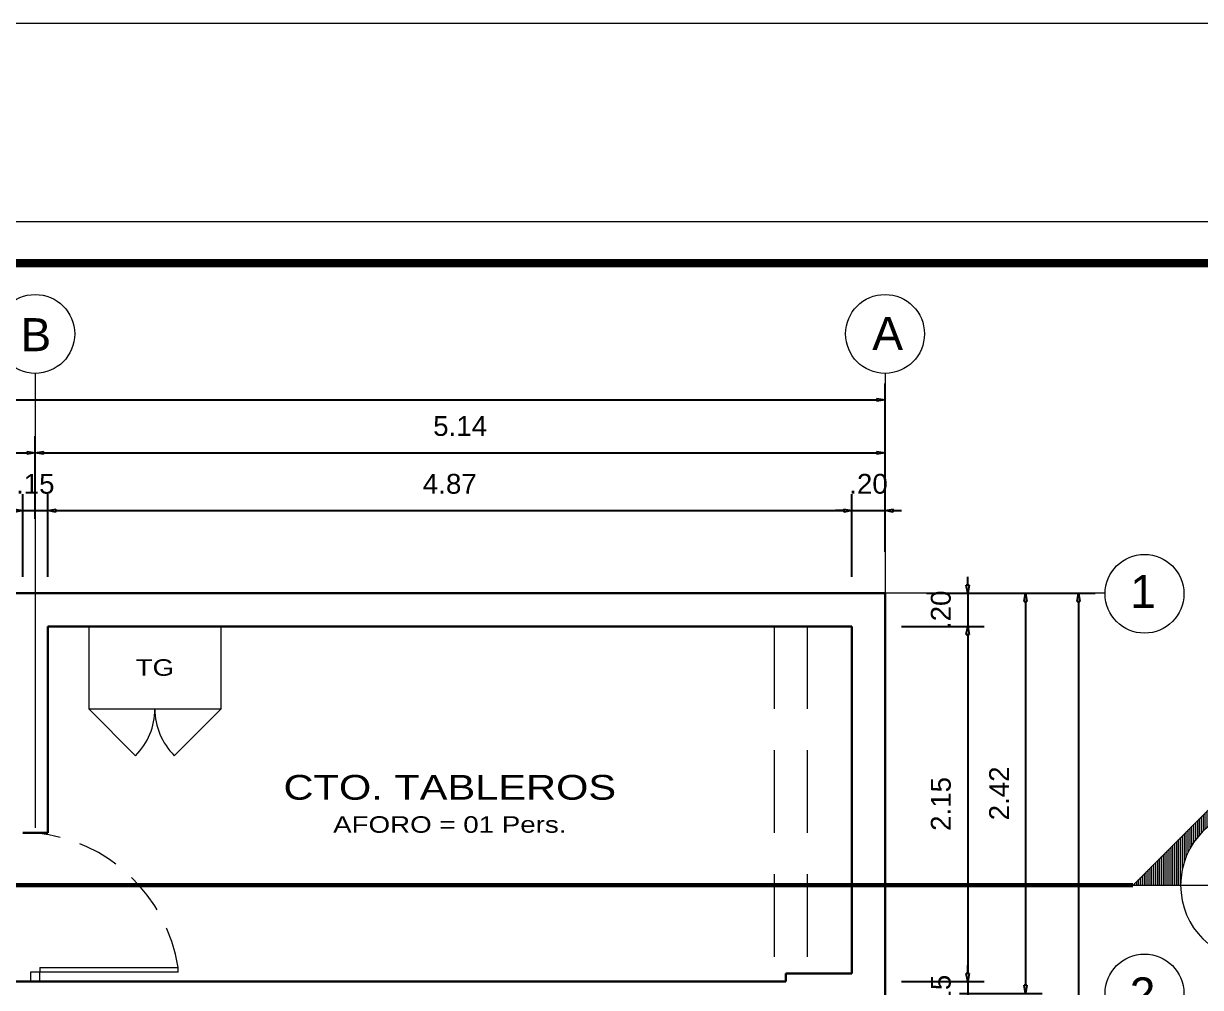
# Model space of a CAD drawing. Header units: millimetres. Extents: x 1675 to 1732.9, y 581.7 to 641.7.
# Drawn here: x 1694.68 to 1701.8, y 635.84 to 641.68 of the extents above; entities that cross this region are included whole.
import ezdxf
from ezdxf.enums import TextEntityAlignment as Align

# ---------------------------------------------------------------- set-up
doc = ezdxf.new("R2010")
doc.units = ezdxf.units.MM
for name, pattern in [('DASHDOT', [25.4, 12.7, -6.35, 0, -6.35]), ('DASHED', [0.75, 0.5, -0.25]), ('HIDDEN', [0.375, 0.25, -0.125]), ('X_TO$0$CENTER', [2, 1.25, -0.25, 0.25, -0.25])]:
    doc.linetypes.add(name, pattern=pattern)
doc.layers.get('0').update_dxf_attribs({"lineweight": 5})
doc.layers.get('Defpoints').update_dxf_attribs({"color": 8, "lineweight": 5})
for name, color, linetype, lineweight in [('0-MEMB5', 5, 'Continuous', 18), ('COTAS', 8, 'Continuous', 5), ('EJES', 92, 'DASHDOT', 5), ('LFS - 303 - LINEAS_COTAS', 8, 'DASHED', 5), ('MOBILIARIO', 8, 'Continuous', 5), ('Muros', 7, 'Continuous', 30), ('Proyecciones', 8, 'HIDDEN', 5), ('PUERTA', 8, 'Continuous', 5), ('texto', 7, 'Continuous', 5), ('X_TO$0$A-LCORTE', 7, 'Continuous', 9)]:
    doc.layers.add(name, color=color, linetype=linetype, lineweight=lineweight)
doc.styles.add('ARIAL', font='arial.ttf')
doc.styles.add('ROMANS', font='arial.ttf')
doc.styles.get("Standard").update_dxf_attribs({"font": 'arial.ttf'})
doc.styles.add('Texto peqño', font='sanss___.ttf', dxfattribs={"height": 0.12})
doc.styles.add('TEXTO_DETALLES', font='arial.ttf', dxfattribs={"height": 0.15})
doc.styles.add('X_TO$0$ROMANS', font='arial.ttf')
doc.dimstyles.new('100', dxfattribs={"dimtxt": 0.12, "dimasz": 0.05, "dimexe": 0.1, "dimexo": 0.25, "dimgap": 0.1, "dimtad": 1, "dimzin": 4, "dimdsep": 46, "dimtxsty": 'Texto peqño', "dimblk": 'CLOSEDBLANK', "dimcen": -0.05, "dimdle": 0.1, "dimclrd": 256, "dimclre": 256, "dimclrt": 256, "dimadec": 0, "dimazin": 0, "dimtfac": 1, "dimtix": 1, "dimtmove": 0, "dimatfit": 3, "dimldrblk": 'ARCHTICK', "dimfxl": 0, "dimarcsym": 0})

# ---------------------------------------------------------------- blocks, each defined once
blk = doc.blocks.new('_ClosedBlank')
at = {"color": 0, "linetype": 'ByBlock', "lineweight": -2}
for p, q in [((-1, 0.17), (0, 0)), ((-1, 0.17), (-1, -0.17)), ((0, 0), (-1, -0.17))]:
    blk.add_line(p, q, dxfattribs=at)
blk = doc.blocks.new('*D69')
at = {"layer": 'COTAS', "lineweight": -2}
for p, q in [((1694.6809, 638.3285), (1694.6809, 638.8285)), ((1694.8309, 638.3285), (1694.8309, 638.8285))]:
    blk.add_line(p, q, dxfattribs=at)
at = {"layer": 'COTAS', "linetype": 'ByBlock', "lineweight": -2}
for p, q in [((1694.6309, 638.7285), (1694.5809, 638.7285)), ((1694.6809, 638.7285), (1694.8309, 638.7285)), ((1694.8809, 638.7285), (1694.9309, 638.7285))]:
    blk.add_line(p, q, dxfattribs=at)
at = {"layer": 'Defpoints', "color": 0}
for p in [(1694.8309, 638.7285), (1694.6809, 638.0285), (1694.8309, 638.0285)]:
    blk.add_point(p, dxfattribs=at)
at = {"layer": 'COTAS', "lineweight": -2, "xscale": 0.05, "yscale": 0.05, "zscale": 0.05}
blk.add_blockref('_ClosedBlank', (1694.6809, 638.7285), dxfattribs=at)
at = {"layer": 'COTAS', "lineweight": -2, "xscale": 0.05, "yscale": 0.05, "zscale": 0.05, "rotation": 180}
blk.add_blockref('_ClosedBlank', (1694.8309, 638.7285), dxfattribs=at)
at = {"layer": 'COTAS', "insert": (1694.7559, 638.8903), "char_height": 0.12, "attachment_point": 5, "style": 'Texto peqño'}
blk.add_mtext('.15', dxfattribs=at)
blk = doc.blocks.new('_ARCHTICK')
at = {"color": 0, "linetype": 'ByBlock', "const_width": 0.15}
blk.add_lwpolyline([(-0.5, -0.5), (0.5, 0.5)], dxfattribs=at)
blk = doc.blocks.new('*D70')
at = {"layer": 'COTAS', "lineweight": -2}
for p, q in [((1694.8309, 638.3285), (1694.8309, 638.8285)), ((1699.6959, 638.3285), (1699.6959, 638.8285))]:
    blk.add_line(p, q, dxfattribs=at)
at = {"layer": 'COTAS', "linetype": 'ByBlock', "lineweight": -2}
blk.add_line((1694.8809, 638.7285), (1699.6459, 638.7285), dxfattribs=at)
at = {"layer": 'Defpoints', "color": 0}
for p in [(1699.6959, 638.7285), (1694.8309, 638.0285), (1699.6959, 638.0285)]:
    blk.add_point(p, dxfattribs=at)
at = {"layer": 'COTAS', "lineweight": -2, "xscale": 0.05, "yscale": 0.05, "zscale": 0.05, "rotation": 180}
blk.add_blockref('_ClosedBlank', (1694.8309, 638.7285), dxfattribs=at)
at = {"layer": 'COTAS', "lineweight": -2, "xscale": 0.05, "yscale": 0.05, "zscale": 0.05}
blk.add_blockref('_ClosedBlank', (1699.6959, 638.7285), dxfattribs=at)
at = {"layer": 'COTAS', "insert": (1697.2634, 638.8903), "char_height": 0.12, "attachment_point": 5, "style": 'Texto peqño'}
blk.add_mtext('4.87', dxfattribs=at)
blk = doc.blocks.new('*D71')
at = {"layer": 'COTAS', "lineweight": -2}
for p, q in [((1699.6959, 638.3285), (1699.6959, 638.8285)), ((1699.8959, 638.4785), (1699.8959, 638.8285))]:
    blk.add_line(p, q, dxfattribs=at)
at = {"layer": 'COTAS', "linetype": 'ByBlock', "lineweight": -2}
for p, q in [((1699.6459, 638.7285), (1699.5959, 638.7285)), ((1699.6959, 638.7285), (1699.8959, 638.7285)), ((1699.9459, 638.7285), (1699.9959, 638.7285))]:
    blk.add_line(p, q, dxfattribs=at)
at = {"layer": 'Defpoints', "color": 0}
for p in [(1699.8959, 638.7285), (1699.8959, 638.2285, 0), (1699.6959, 638.0285)]:
    blk.add_point(p, dxfattribs=at)
at = {"layer": 'COTAS', "lineweight": -2, "xscale": 0.05, "yscale": 0.05, "zscale": 0.05}
blk.add_blockref('_ClosedBlank', (1699.6959, 638.7285), dxfattribs=at)
at = {"layer": 'COTAS', "lineweight": -2, "xscale": 0.05, "yscale": 0.05, "zscale": 0.05, "rotation": 180}
blk.add_blockref('_ClosedBlank', (1699.8959, 638.7285), dxfattribs=at)
at = {"layer": 'COTAS', "insert": (1699.7959, 638.8903), "char_height": 0.12, "attachment_point": 5, "style": 'Texto peqño'}
blk.add_mtext('.20', dxfattribs=at)
blk = doc.blocks.new('*D73')
at = {"layer": 'COTAS', "lineweight": -2}
for p, q in [((1690.7859, 638.6785), (1690.7859, 639.1785)), ((1694.7559, 638.6785), (1694.7559, 639.1785))]:
    blk.add_line(p, q, dxfattribs=at)
at = {"layer": 'COTAS', "linetype": 'ByBlock', "lineweight": -2}
blk.add_line((1690.8359, 639.0785), (1694.7059, 639.0785), dxfattribs=at)
at = {"layer": 'Defpoints', "color": 0}
for p in [(1694.7559, 639.0785), (1690.7859, 638.2285), (1694.7559, 638.2285)]:
    blk.add_point(p, dxfattribs=at)
at = {"layer": 'COTAS', "lineweight": -2, "xscale": 0.05, "yscale": 0.05, "zscale": 0.05, "rotation": 180}
blk.add_blockref('_ClosedBlank', (1690.7859, 639.0785), dxfattribs=at)
at = {"layer": 'COTAS', "lineweight": -2, "xscale": 0.05, "yscale": 0.05, "zscale": 0.05}
blk.add_blockref('_ClosedBlank', (1694.7559, 639.0785), dxfattribs=at)
at = {"layer": 'COTAS', "insert": (1692.7709, 639.2404), "char_height": 0.12, "attachment_point": 5, "style": 'Texto peqño'}
blk.add_mtext('3.97', dxfattribs=at)
blk = doc.blocks.new('*D74')
at = {"layer": 'COTAS', "lineweight": -2}
for p, q in [((1694.7559, 638.6785), (1694.7559, 639.1785)), ((1699.8959, 638.6785), (1699.8959, 639.1785))]:
    blk.add_line(p, q, dxfattribs=at)
at = {"layer": 'COTAS', "linetype": 'ByBlock', "lineweight": -2}
blk.add_line((1694.8059, 639.0785), (1699.8459, 639.0785), dxfattribs=at)
at = {"layer": 'Defpoints', "color": 0}
for p in [(1699.8959, 639.0785), (1694.7559, 638.2285), (1699.8959, 638.2285, 0)]:
    blk.add_point(p, dxfattribs=at)
at = {"layer": 'COTAS', "lineweight": -2, "xscale": 0.05, "yscale": 0.05, "zscale": 0.05, "rotation": 180}
blk.add_blockref('_ClosedBlank', (1694.7559, 639.0785), dxfattribs=at)
at = {"layer": 'COTAS', "lineweight": -2, "xscale": 0.05, "yscale": 0.05, "zscale": 0.05}
blk.add_blockref('_ClosedBlank', (1699.8959, 639.0785), dxfattribs=at)
at = {"layer": 'COTAS', "insert": (1697.3259, 639.2403), "char_height": 0.12, "attachment_point": 5, "style": 'Texto peqño'}
blk.add_mtext('5.14', dxfattribs=at)
blk = doc.blocks.new('*D75')
at = {"layer": 'COTAS', "lineweight": -2}
for p, q in [((1679.8959, 638.9987), (1679.8959, 639.4987)), ((1699.8959, 638.9987), (1699.8959, 639.4987))]:
    blk.add_line(p, q, dxfattribs=at)
at = {"layer": 'COTAS', "linetype": 'ByBlock', "lineweight": -2}
blk.add_line((1679.9459, 639.3987), (1699.8459, 639.3987), dxfattribs=at)
at = {"layer": 'Defpoints', "color": 0}
for p in [(1699.8959, 639.3987), (1679.8959, 638.2285, 0), (1699.8959, 638.2285, 0)]:
    blk.add_point(p, dxfattribs=at)
at = {"layer": 'COTAS', "lineweight": -2, "xscale": 0.05, "yscale": 0.05, "zscale": 0.05, "rotation": 180}
blk.add_blockref('_ClosedBlank', (1679.8959, 639.3987), dxfattribs=at)
at = {"layer": 'COTAS', "lineweight": -2, "xscale": 0.05, "yscale": 0.05, "zscale": 0.05}
blk.add_blockref('_ClosedBlank', (1699.8959, 639.3987), dxfattribs=at)
at = {"layer": 'COTAS', "insert": (1689.8959, 639.5605), "char_height": 0.12, "attachment_point": 5, "style": 'Texto peqño'}
blk.add_mtext('20.00', dxfattribs=at)
blk = doc.blocks.new('*D105')
at = {"layer": 'COTAS', "linetype": 'ByBlock', "lineweight": -2}
for p, q in [((1700.3959, 638.2785), (1700.3959, 638.3285)), ((1700.3959, 638.2285), (1700.3959, 638.0285)), ((1700.3959, 637.9785), (1700.3959, 637.9285))]:
    blk.add_line(p, q, dxfattribs=at)
at = {"layer": 'COTAS', "lineweight": -2}
for p, q in [((1700.1459, 638.2285), (1700.4959, 638.2285)), ((1699.9959, 638.0285), (1700.4959, 638.0285))]:
    blk.add_line(p, q, dxfattribs=at)
at = {"layer": 'Defpoints', "color": 0}
for p in [(1699.8959, 638.2285, 0), (1699.6959, 638.0285), (1700.3959, 638.0285)]:
    blk.add_point(p, dxfattribs=at)
at = {"layer": 'COTAS', "lineweight": -2, "xscale": 0.05, "yscale": 0.05, "zscale": 0.05}
for p, rotation in [((1700.3959, 638.2285), 270), ((1700.3959, 638.0285), 90)]:
    blk.add_blockref('_ClosedBlank', p, dxfattribs=dict(at, rotation=rotation))
at = {"layer": 'COTAS', "insert": (1700.2341, 638.1285), "char_height": 0.12, "attachment_point": 5, "rotation": 90, "style": 'Texto peqño'}
blk.add_mtext('.20', dxfattribs=at)
blk = doc.blocks.new('*D106')
at = {"layer": 'COTAS', "lineweight": -2}
for p, q in [((1699.9959, 638.0285), (1700.4959, 638.0285)), ((1699.9959, 635.8785), (1700.4959, 635.8785))]:
    blk.add_line(p, q, dxfattribs=at)
at = {"layer": 'COTAS', "linetype": 'ByBlock', "lineweight": -2}
blk.add_line((1700.3959, 637.9785), (1700.3959, 635.9285), dxfattribs=at)
at = {"layer": 'Defpoints', "color": 0}
for p in [(1699.6959, 638.0285), (1699.2959, 635.8785), (1700.3959, 635.8785)]:
    blk.add_point(p, dxfattribs=at)
at = {"layer": 'COTAS', "lineweight": -2, "xscale": 0.05, "yscale": 0.05, "zscale": 0.05}
for p, rotation in [((1700.3959, 638.0285), 90), ((1700.3959, 635.8785), 270)]:
    blk.add_blockref('_ClosedBlank', p, dxfattribs=dict(at, rotation=rotation))
at = {"layer": 'COTAS', "insert": (1700.2341, 636.9535), "char_height": 0.12, "attachment_point": 5, "rotation": 90, "style": 'Texto peqño'}
blk.add_mtext('2.15', dxfattribs=at)
blk = doc.blocks.new('*D107')
at = {"layer": 'COTAS', "lineweight": -2}
for p, q in [((1700.3459, 638.2285), (1700.8459, 638.2285)), ((1700.3459, 635.8064), (1700.8459, 635.8064))]:
    blk.add_line(p, q, dxfattribs=at)
at = {"layer": 'COTAS', "linetype": 'ByBlock', "lineweight": -2}
blk.add_line((1700.7459, 638.1785), (1700.7459, 635.8564), dxfattribs=at)
at = {"layer": 'Defpoints', "color": 0}
for p in [(1699.8959, 638.2285, 0), (1699.8959, 635.8064), (1700.7459, 635.8064)]:
    blk.add_point(p, dxfattribs=at)
at = {"layer": 'COTAS', "lineweight": -2, "xscale": 0.05, "yscale": 0.05, "zscale": 0.05}
for p, rotation in [((1700.7459, 638.2285), 90), ((1700.7459, 635.8064), 270)]:
    blk.add_blockref('_ClosedBlank', p, dxfattribs=dict(at, rotation=rotation))
at = {"layer": 'COTAS', "insert": (1700.5859, 637.0174), "char_height": 0.12, "attachment_point": 5, "rotation": 90, "style": 'Texto peqño'}
blk.add_mtext('2.42', dxfattribs=at)
blk = doc.blocks.new('*D108')
at = {"layer": 'COTAS', "lineweight": -2}
for p, q in [((1700.6661, 638.2285), (1701.1661, 638.2285)), ((1700.6661, 588.2285), (1701.1661, 588.2285))]:
    blk.add_line(p, q, dxfattribs=at)
at = {"layer": 'COTAS', "linetype": 'ByBlock', "lineweight": -2}
blk.add_line((1701.0661, 638.1785), (1701.0661, 588.2785), dxfattribs=at)
at = {"layer": 'Defpoints', "color": 0}
for p in [(1699.8959, 638.2285), (1699.8959, 588.2285), (1701.0661, 588.2285)]:
    blk.add_point(p, dxfattribs=at)
at = {"layer": 'COTAS', "lineweight": -2, "xscale": 0.05, "yscale": 0.05, "zscale": 0.05}
for p, rotation in [((1701.0661, 638.2285), 90), ((1701.0661, 588.2285), 270)]:
    blk.add_blockref('_ClosedBlank', p, dxfattribs=dict(at, rotation=rotation))
at = {"layer": 'COTAS', "insert": (1700.9043, 613.2285), "char_height": 0.12, "attachment_point": 5, "rotation": 90, "style": 'Texto peqño'}
blk.add_mtext('50.00', dxfattribs=at)
blk = doc.blocks.new('*D109')
at = {"layer": 'COTAS', "linetype": 'ByBlock', "lineweight": -2}
for p, q in [((1700.3959, 635.9285), (1700.3959, 635.9785)), ((1700.3959, 635.8785), (1700.3959, 635.7285)), ((1700.3959, 635.6785), (1700.3959, 635.6285))]:
    blk.add_line(p, q, dxfattribs=at)
at = {"layer": 'COTAS', "lineweight": -2}
for p, q in [((1699.9959, 635.8785), (1700.4959, 635.8785)), ((1699.9959, 635.7285), (1700.4959, 635.7285))]:
    blk.add_line(p, q, dxfattribs=at)
at = {"layer": 'Defpoints', "color": 0}
for p in [(1699.2959, 635.8785), (1699.2959, 635.7285), (1700.3959, 635.7285)]:
    blk.add_point(p, dxfattribs=at)
at = {"layer": 'COTAS', "lineweight": -2, "xscale": 0.05, "yscale": 0.05, "zscale": 0.05}
for p, rotation in [((1700.3959, 635.8785), 270), ((1700.3959, 635.7285), 90)]:
    blk.add_blockref('_ClosedBlank', p, dxfattribs=dict(at, rotation=rotation))
at = {"layer": 'COTAS', "insert": (1700.2341, 635.8035), "char_height": 0.12, "attachment_point": 5, "rotation": 90, "style": 'Texto peqño'}
blk.add_mtext('.15', dxfattribs=at)
blk = doc.blocks.new('*X274')
at = {"color": 0}
for p, q in [((-2.039, 1.197), (-2.039, 1.861)), ((-2.009, 1.199), (-2.009, 1.891)), ((-1.979, 1.2), (-1.979, 1.921)), ((-1.949, 1.2), (-1.949, 1.949)), ((-1.919, 1.2), (-1.919, 1.919)), ((-1.889, 1.198), (-1.889, 1.889)), ((-1.859, 1.197), (-1.859, 1.859)), ((-2.219, 1.169), (-2.219, 1.681)), ((-2.189, 1.176), (-2.189, 1.711)), ((-2.159, 1.182), (-2.159, 1.741)), ((-2.129, 1.187), (-2.129, 1.771)), ((-2.099, 1.191), (-2.099, 1.801)), ((-2.069, 1.194), (-2.069, 1.831)), ((-1.829, 1.194), (-1.829, 1.829)), ((-1.799, 1.19), (-1.799, 1.799)), ((-1.769, 1.186), (-1.769, 1.769)), ((-1.739, 1.181), (-1.739, 1.739)), ((-1.709, 1.176), (-1.709, 1.709)), ((-1.679, 1.169), (-1.679, 1.679)), ((-2.399, 1.113), (-2.399, 1.501)), ((-2.369, 1.125), (-2.369, 1.531)), ((-2.339, 1.135), (-2.339, 1.561)), ((-2.309, 1.145), (-2.309, 1.591)), ((-2.279, 1.154), (-2.279, 1.621)), ((-2.249, 1.162), (-2.249, 1.651)), ((-1.649, 1.162), (-1.649, 1.649)), ((-1.619, 1.153), (-1.619, 1.619)), ((-1.589, 1.144), (-1.589, 1.589)), ((-1.559, 1.134), (-1.559, 1.559)), ((-1.529, 1.124), (-1.529, 1.529)), ((-1.499, 1.112), (-1.499, 1.499)), ((-2.579, 1.022), (-2.579, 1.321)), ((-2.549, 1.04), (-2.549, 1.351)), ((-2.519, 1.057), (-2.519, 1.381)), ((-2.489, 1.072), (-2.489, 1.411)), ((-2.459, 1.087), (-2.459, 1.441)), ((-2.429, 1.1), (-2.429, 1.471)), ((-1.469, 1.099), (-1.469, 1.469)), ((-1.439, 1.086), (-1.439, 1.439)), ((-1.409, 1.071), (-1.409, 1.409)), ((-1.379, 1.055), (-1.379, 1.379)), ((-1.349, 1.039), (-1.349, 1.349)), ((-1.319, 1.021), (-1.319, 1.319)), ((-2.759, 0.886), (-2.759, 1.141)), ((-2.729, 0.913), (-2.729, 1.171)), ((-2.699, 0.938), (-2.699, 1.201)), ((-2.669, 0.961), (-2.669, 1.231)), ((-2.639, 0.983), (-2.639, 1.261)), ((-2.609, 1.003), (-2.609, 1.291)), ((-1.289, 1.001), (-1.289, 1.289)), ((-1.259, 0.981), (-1.259, 1.259)), ((-1.229, 0.959), (-1.229, 1.229)), ((-1.199, 0.936), (-1.199, 1.199)), ((-1.169, 0.911), (-1.169, 1.169)), ((-1.139, 0.884), (-1.139, 1.139)), ((-2.969, 0.634), (-2.969, 0.931)), ((-2.939, 0.68), (-2.939, 0.961)), ((-2.909, 0.721), (-2.909, 0.991)), ((-2.879, 0.76), (-2.879, 1.021)), ((-2.849, 0.795), (-2.849, 1.051)), ((-2.819, 0.828), (-2.819, 1.081)), ((-2.789, 0.858), (-2.789, 1.111)), ((-1.109, 0.856), (-1.109, 1.109)), ((-1.079, 0.825), (-1.079, 1.079)), ((-1.049, 0.793), (-1.049, 1.049)), ((-1.019, 0.757), (-1.019, 1.019)), ((-0.989, 0.719), (-0.989, 0.989)), ((-0.959, 0.677), (-0.959, 0.959)), ((-0.929, 0.63), (-0.929, 0.929)), ((-3.149, 0.051), (-3.149, 0.751)), ((-3.119, 0.271), (-3.119, 0.781)), ((-3.089, 0.378), (-3.089, 0.811)), ((-3.059, 0.459), (-3.059, 0.841)), ((-3.029, 0.525), (-3.029, 0.871)), ((-2.999, 0.583), (-2.999, 0.901)), ((-0.899, 0.579), (-0.899, 0.899)), ((-0.869, 0.521), (-0.869, 0.869)), ((-0.839, 0.453), (-0.839, 0.839)), ((-0.809, 0.371), (-0.809, 0.809)), ((-0.779, 0.262), (-0.779, 0.779)), ((-0.749, 0), (-0.749, 0.749)), ((-3.329, 0), (-3.329, 0.571)), ((-3.299, 0), (-3.299, 0.601)), ((-3.269, 0), (-3.269, 0.631)), ((-3.239, 0), (-3.239, 0.661)), ((-3.209, 0), (-3.209, 0.691)), ((-3.179, 0), (-3.179, 0.721)), ((-0.719, 0), (-0.719, 0.719)), ((-0.689, 0), (-0.689, 0.689)), ((-0.659, 0), (-0.659, 0.659)), ((-0.629, 0), (-0.629, 0.629)), ((-0.599, 0), (-0.599, 0.599)), ((-0.569, 0), (-0.569, 0.569)), ((-3.509, 0), (-3.509, 0.391)), ((-3.479, 0), (-3.479, 0.421)), ((-3.449, 0), (-3.449, 0.451)), ((-3.419, 0), (-3.419, 0.481)), ((-3.389, 0), (-3.389, 0.511)), ((-3.359, 0), (-3.359, 0.541)), ((-0.539, 0), (-0.539, 0.539)), ((-0.509, 0), (-0.509, 0.509)), ((-0.479, 0), (-0.479, 0.479)), ((-0.449, 0), (-0.449, 0.449)), ((-0.419, 0), (-0.419, 0.419)), ((-0.389, 0), (-0.389, 0.389)), ((-3.689, 0), (-3.689, 0.211)), ((-3.659, 0), (-3.659, 0.241)), ((-3.629, 0), (-3.629, 0.271)), ((-3.599, 0), (-3.599, 0.301)), ((-3.569, 0), (-3.569, 0.331)), ((-3.539, 0), (-3.539, 0.361)), ((-0.359, 0), (-0.359, 0.359)), ((-0.329, 0), (-0.329, 0.329)), ((-0.299, 0), (-0.299, 0.299)), ((-0.269, 0), (-0.269, 0.269)), ((-0.239, 0), (-0.239, 0.239)), ((-0.209, 0), (-0.209, 0.209)), ((-3.899, 0), (-3.899, 0.001)), ((-3.869, 0), (-3.869, 0.031)), ((-3.839, 0), (-3.839, 0.061)), ((-3.809, 0), (-3.809, 0.091)), ((-3.779, 0), (-3.779, 0.121)), ((-3.749, 0), (-3.749, 0.151)), ((-3.719, 0), (-3.719, 0.181)), ((-0.179, 0), (-0.179, 0.179)), ((-0.149, 0), (-0.149, 0.149)), ((-0.119, 0), (-0.119, 0.119)), ((-0.089, 0), (-0.089, 0.089)), ((-0.059, 0), (-0.059, 0.059)), ((-0.029, 0), (-0.029, 0.029))]:
    blk.add_line(p, q, dxfattribs=at)
blk = doc.blocks.new('X_TO$0$IND-ELEV')
at = {"linetype": 'Continuous'}
blk.add_lwpolyline([(-3.9, 0), (-1.95, 1.95), (0, 0)], close=True, dxfattribs=at)
at = {"color": 4, "linetype": 'Continuous'}
blk.add_circle((-1.95, 0), 1.2, dxfattribs=at)
at = {"color": 8, "linetype": 'Continuous'}
blk.add_blockref('*X274', (0, 0), dxfattribs=at)
at = {"color": 3, "extrusion": (-2.9408e-12, 2.84958e-08, 1), "style": 'X_TO$0$ROMANS', "flags": 8}
for tag, p in [('ELEV', (-1.931, 0.472, 0)), ('LAM', (-1.931, -0.481, 0))]:
    blk.add_attdef(tag, text='', height=0.4, dxfattribs=at).set_placement(p, align=Align.MIDDLE)

msp = doc.modelspace()

# ---------------------------------------------------------------- linework, layer by layer
msp.add_lwpolyline([(1731.7479, 640.4765), (1676.2479, 640.4765), (1676.2479, 582.8765), (1731.7479, 582.8765)], close=True)
at = {"layer": '0-MEMB5', "ltscale": 0.03, "const_width": 0.0503}
msp.add_lwpolyline([(1731.4979, 640.2265), (1676.4979, 640.2265), (1676.4979, 583.1265), (1731.4979, 583.1265)], close=True, dxfattribs=at)
at = {"layer": 'Defpoints'}
msp.add_lwpolyline([(1732.9479, 641.6765), (1675.0479, 641.6765), (1675.0479, 581.6765), (1732.9479, 581.6765)], close=True, dxfattribs=at)
at = {"layer": 'EJES', "ltscale": 10}
for p, q in [((1694.7559, 639.5594), (1694.7559, 636.8094)), ((1699.8959, 639.5594, 0), (1699.8959, 636.8094, 0)), ((1701.2269, 638.2285), (1697.9627, 638.2285))]:
    msp.add_line(p, q, dxfattribs=at)
for centre in [(1694.7559, 639.798), (1699.8959, 639.798, 0), (1701.4654, 638.2256), (1701.4654, 635.8064)]:
    msp.add_circle(centre, 0.2385, dxfattribs=at)
at = {"layer": 'LFS - 303 - LINEAS_COTAS'}
msp.add_lwpolyline([(1699.2259, 638.0285), (1699.2259, 601.8485)], dxfattribs=at)
at = {"layer": 'LFS - 303 - LINEAS_COTAS', "elevation": 0}
msp.add_lwpolyline([(1699.4259, 638.0285), (1699.4259, 601.8485)], dxfattribs=at)
at = {"layer": 'MOBILIARIO'}
for points in [[(1695.0795, 638.0285), (1695.0795, 637.5285), (1695.8795, 637.5285), (1695.8795, 638.0285), (1695.0795, 638.0285)], [(1695.0795, 637.5285), (1695.3623, 637.2456)], [(1695.8795, 637.5285), (1695.5967, 637.2456)]]:
    msp.add_lwpolyline(points, dxfattribs=at)
for centre, start, end in [((1695.0795, 637.5285), 315, 0), ((1695.8795, 637.5285), 180, 225)]:
    msp.add_arc(centre, 0.4, start, end, dxfattribs=at)
at = {"layer": 'Muros'}
for p, q in [((1679.8959, 638.2285), (1699.8959, 638.2285)), ((1699.8959, 638.2285), (1699.8959, 588.2285)), ((1694.8309, 638.0285), (1699.6959, 638.0285)), ((1694.8309, 636.7785), (1694.8309, 638.0285)), ((1699.6959, 638.0285), (1699.6959, 635.9285)), ((1694.6809, 636.7785), (1694.8309, 636.7785)), ((1699.2959, 635.8785), (1687.2907, 635.8785)), ((1699.2959, 635.9285), (1699.6959, 635.9285)), ((1699.2959, 635.8785), (1699.2959, 635.9285))]:
    msp.add_line(p, q, dxfattribs=at)
at = {"layer": 'Proyecciones'}
msp.add_arc((1694.6644, 635.8165), 0.9663, 8.72593, 84.56185, dxfattribs=at)
at = {"layer": 'PUERTA'}
for p, q in [((1694.7844, 635.9631), (1695.6195, 635.9631)), ((1694.7844, 635.9631), (1694.7844, 635.9353)), ((1695.6195, 635.9353), (1695.6195, 635.9631)), ((1694.7275, 635.9353), (1694.7275, 635.8785)), ((1694.7844, 635.9353), (1694.7275, 635.9353)), ((1694.7275, 635.8785), (1694.7844, 635.8785)), ((1695.6195, 635.9353), (1694.7844, 635.9353)), ((1694.7844, 635.8785), (1694.7844, 635.9353))]:
    msp.add_line(p, q, dxfattribs=at)
at = {"layer": 'X_TO$0$A-LCORTE', "linetype": 'X_TO$0$CENTER', "const_width": 0.025}
msp.add_lwpolyline([(1701.3959, 636.4623), (1693.4959, 636.4623)], dxfattribs=at)

# ---------------------------------------------------------------- block references
at = {"layer": 'X_TO$0$A-LCORTE', "linetype": 'X_TO$0$CENTER'}
ref = msp.add_blockref('X_TO$0$IND-ELEV', (1701.3959, 636.4623), dxfattribs=dict(at, xscale=-0.3839999997616132, yscale=0.3839999997615848, zscale=0.384))
ref.add_attrib('ELEV', 'B', dxfattribs={"layer": '0', "extrusion": (2.9408e-12, 2.84958e-08, 1), "height": 0.192, "style": 'ARIAL'}).set_placement((1702.1374, 636.6434, 0), align=Align.MIDDLE)
ref.add_attrib('LAM', 'A-1', dxfattribs={"layer": '0', "extrusion": (2.9408e-12, 2.84958e-08, 1), "height": 0.15, "style": 'TEXTO_DETALLES'}).set_placement((1702.1374, 636.2776, 0), align=Align.MIDDLE)

# ---------------------------------------------------------------- texts
at = {"layer": 'EJES', "ltscale": 10}
for s, p in [('B', (1694.666, 639.6935)), ('A', (1699.8187, 639.7012, 0)), ('1', (1701.3783, 638.1392)), ('2', (1701.376, 635.7039))]:
    msp.add_text(s, height=0.2, rotation=360, dxfattribs=at).set_placement(p)
at = {"layer": 'texto', "char_height": 0.1, "attachment_point": 5, "style": 'ROMANS'}
for s, insert in [('{\\W1.2;TG}', (1695.4795, 637.7785)), ('{\\H1.5x;\\W1.2;CTO. TABLEROS\\P\\H0.66667x;AFORO = 01 Pers.}', (1697.2634, 636.9535))]:
    msp.add_mtext(s, dxfattribs=dict(at, insert=insert))

# ---------------------------------------------------------------- dimensions: what is measured, and where the dimension line sits
at = {"layer": 'COTAS'}
dim = msp.add_linear_dim(base=(1699.8959, 639.3987), p1=(1679.8959, 638.2285, 0), p2=(1699.8959, 638.2285, 0), dimstyle='100', dxfattribs=at)
dim.commit()
dim.dimension.update_dxf_attribs({"geometry": '*D75', "text_midpoint": (1689.8959, 639.5605)})
for base, p1, p2, picture, middle in [((1694.7559, 639.0785), (1690.7859, 638.2285), (1694.7559, 638.2285), '*D73', (1692.7709, 639.2404)), ((1699.8959, 639.0785), (1694.7559, 638.2285), (1699.8959, 638.2285, 0), '*D74', (1697.3259, 639.2403))]:
    dim = msp.add_linear_dim(base=base, p1=p1, p2=p2, dimstyle='100', override={"dimtmove": 1}, dxfattribs=at)
    dim.commit()
    dim.dimension.update_dxf_attribs({"geometry": picture, "text_midpoint": middle})
for base, p1, p2, angle, picture, middle in [((1694.8309, 638.7285), (1694.6809, 638.0285), (1694.8309, 638.0285), 180, '*D69', (1694.7559, 638.8903)), ((1699.6959303626, 638.7284884), (1694.8309303626, 638.0284884), (1699.6959303626, 638.0284884), 180, '*D70', (1697.2634303626, 638.8902990996)), ((1699.8959, 638.7285), (1699.6959, 638.0285), (1699.8959, 638.2285, 0), 180, '*D71', (1699.7959, 638.8903)), ((1700.3959, 635.8785), (1699.6959, 638.0285), (1699.2959, 635.8785), 90, '*D106', (1700.2341, 636.9535)), ((1700.3959, 635.7285), (1699.2959, 635.8785), (1699.2959, 635.7285), 90, '*D109', (1700.2341, 635.8035))]:
    dim = msp.add_linear_dim(base=base, p1=p1, p2=p2, angle=angle, dimstyle='100', override={"dimtmove": 1}, dxfattribs=at)
    dim.commit()
    dim.dimension.update_dxf_attribs({"geometry": picture, "text_midpoint": middle})
for base, p1, p2, picture, middle in [((1700.3959, 638.0285), (1699.8959, 638.2285, 0), (1699.6959, 638.0285), '*D105', (1700.2341, 638.1285)), ((1700.7459, 635.8064), (1699.8959, 638.2285, 0), (1699.8959, 635.8064), '*D107', (1700.5859, 637.0174)), ((1701.0661, 588.2285), (1699.8959, 638.2285), (1699.8959, 588.2285), '*D108', (1700.9043, 613.2285))]:
    dim = msp.add_linear_dim(base=base, p1=p1, p2=p2, angle=90, dimstyle='100', dxfattribs=at)
    dim.commit()
    dim.dimension.update_dxf_attribs({"geometry": picture, "text_midpoint": middle})

doc.saveas('drawing.dxf')
